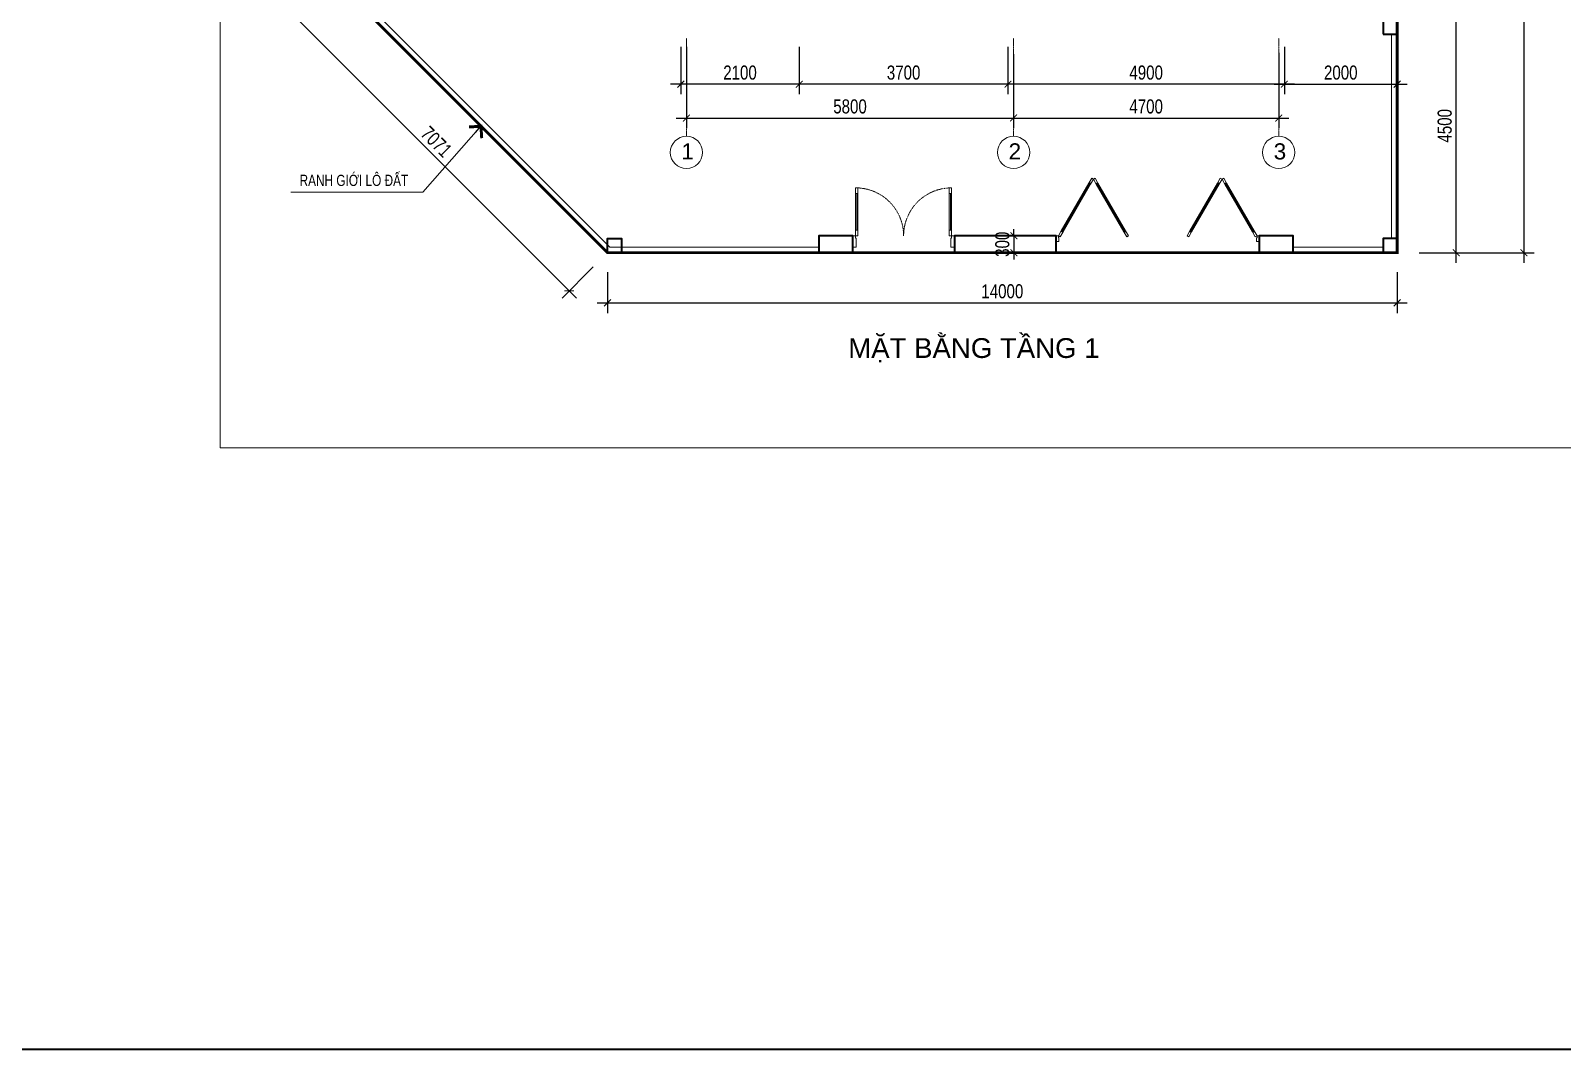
# Model space of a CAD drawing. Header units: millimetres. Extents: x 33748 to 451939, y -263262 to 62681.
# Drawn here: x 176506 to 203660, y -263262 to -245201 of the extents above; entities that cross this region are included whole.
import ezdxf
from ezdxf.enums import TextEntityAlignment as Align

# ---------------------------------------------------------------- set-up
doc = ezdxf.new("R2010")
doc.units = ezdxf.units.MM
doc.header["$PDMODE"] = 98
doc.linetypes.add('CENTER', pattern=[50.8, 31.75, -6.35, 6.35, -6.35])
doc.linetypes.add('HIDDEN', pattern=[0.375, 0.25, -0.125])
doc.layers.get('Defpoints').update_dxf_attribs({"color": 202, "lineweight": 13})
for name, color, linetype, lineweight in [('-CENTER', 143, 'CENTER', 13), ('-CONCRETE', 1, 'Continuous', 35), ('-DOOR', 137, 'Continuous', 9), ('-KH', 143, 'Continuous', 13), ('-LINE1', 7, 'Continuous', 18), ('-RANH GIOI KHU DAT', 12, 'CENTER', 18), ('-TEXT', 7, 'Continuous', 15), ('-WALL', 4, 'Continuous', 35), ('A72', 9, 'Continuous', 5)]:
    doc.layers.add(name, color=color, linetype=linetype, lineweight=lineweight)
doc.layers.add('12. NET DIM', color=9, linetype='Continuous')
doc.styles.add('1', font='arial.ttf')
doc.styles.add('AVANH', font='', dxfattribs={"width": 0.8})
doc.styles.get("Standard").update_dxf_attribs({"font": 'arial.ttf'})
doc.styles.add('X-ALL-SECTION$0$ROMANS', font='arial.ttf')
doc.styles.get('AVANH').set_extended_font_data('.VnAvantH')
doc.dimstyles.new('C_100A3', dxfattribs={"dimscale": 100, "dimtxt": 2.5, "dimasz": 1.2, "dimexe": 1.8, "dimexo": 0, "dimgap": 0.75, "dimtad": 1, "dimdec": 0, "dimzin": 0, "dimdsep": 46, "dimtxsty": 'AVANH', "dimblk": 'ARCHTICK', "dimcen": 0, "dimdle": 1.8, "dimclrd": 256, "dimclre": 256, "dimclrt": 7, "dimadec": 0, "dimazin": 0, "dimtfac": 0.0001, "dimtdec": 0, "dimtix": 1, "dimtmove": 2, "dimatfit": 3, "dimldrblk": 'ARCHTICK', "dimfxl": 1.8, "dimtolj": 1, "dimtzin": 0, "dimarcsym": 0})
doc.dimstyles.new('X-ALL-SECTION$0$ARROWS', dxfattribs={"dimscale": 100, "dimtxt": 2, "dimasz": 1, "dimexe": 2, "dimexo": 5, "dimgap": 1, "dimtad": 1, "dimdec": 0, "dimzin": 0, "dimdsep": 46, "dimtxsty": 'X-ALL-SECTION$0$ROMANS', "dimblk": 'X-ALL-SECTION$0$ARROWS', "dimcen": 0, "dimclrd": 256, "dimclre": 256, "dimclrt": 256, "dimazin": 0, "dimtfac": 0.5, "dimtdec": 0, "dimtofl": 0, "dimtmove": 2, "dimatfit": 3, "dimldrblk": 'X-ALL-SECTION$0$ARROWS', "dimfxl": 1, "dimtolj": 1, "dimtzin": 0, "dimlwd": -1, "dimlwe": -1, "dimarcsym": 0})

# ---------------------------------------------------------------- blocks, each defined once
blk = doc.blocks.new('X-ALL-SECTION$0$ARROWS')
blk.add_line((-1, 0), (0, 0))
at = {"const_width": 0.35}
blk.add_lwpolyline([(-1, -1), (0, 0), (-1, 1)], dxfattribs=at)
blk = doc.blocks.new('_ARCHTICK')
at = {"const_width": 0.15}
blk.add_lwpolyline([(-0.5, -0.5), (0.5, 0.5)], dxfattribs=at)
blk = doc.blocks.new('*D1187')
at = {"layer": '12. NET DIM', "lineweight": -2, "transparency": 16777216}
for p, q in [((193832, -245491), (193832, -246330)), ((198732, -245491), (198732, -246330)), ((198912, -246150), (193652, -246150))]:
    blk.add_line(p, q, dxfattribs=at)
at = {"layer": 'Defpoints', "color": 0, "transparency": 16777216}
for p in [(193832, -245491), (198732, -245491), (193832, -246150)]:
    blk.add_point(p, dxfattribs=at)
at = {"layer": '12. NET DIM', "lineweight": -2, "transparency": 16777216, "xscale": 120, "yscale": 120, "zscale": 120, "rotation": 180}
blk.add_blockref('_ARCHTICK', (193832, -246150), dxfattribs=at)
at = {"layer": '12. NET DIM', "lineweight": -2, "transparency": 16777216, "xscale": 120, "yscale": 120, "zscale": 120}
blk.add_blockref('_ARCHTICK', (198732, -246150), dxfattribs=at)
at = {"layer": '12. NET DIM', "color": 7, "transparency": 16777216, "insert": (196282, -245946), "char_height": 250, "attachment_point": 5, "style": 'AVANH'}
blk.add_mtext('\\A1;4900', dxfattribs=at)
blk = doc.blocks.new('*D1188')
at = {"layer": '12. NET DIM', "lineweight": -2, "transparency": 16777216}
for p, q in [((198732, -245491), (198732, -246330)), ((200732, -245491), (200732, -246330)), ((198552, -246150), (200912, -246150))]:
    blk.add_line(p, q, dxfattribs=at)
at = {"layer": 'Defpoints', "color": 0, "transparency": 16777216}
for p in [(198732, -245491), (200732, -245491), (200732, -246150)]:
    blk.add_point(p, dxfattribs=at)
at = {"layer": '12. NET DIM', "lineweight": -2, "transparency": 16777216, "xscale": 120, "yscale": 120, "zscale": 120, "rotation": 180}
blk.add_blockref('_ARCHTICK', (198732, -246150), dxfattribs=at)
at = {"layer": '12. NET DIM', "lineweight": -2, "transparency": 16777216, "xscale": 120, "yscale": 120, "zscale": 120}
blk.add_blockref('_ARCHTICK', (200732, -246150), dxfattribs=at)
at = {"layer": '12. NET DIM', "color": 7, "transparency": 16777216, "insert": (199732, -245946), "char_height": 250, "attachment_point": 5, "style": 'AVANH'}
blk.add_mtext('\\A1;2000', dxfattribs=at)
blk = doc.blocks.new('*D1189')
at = {"layer": '12. NET DIM', "lineweight": -2, "transparency": 16777216}
for p, q in [((190132, -245491), (190132, -246330)), ((193832, -245491), (193832, -246330)), ((194012, -246150), (189952, -246150))]:
    blk.add_line(p, q, dxfattribs=at)
at = {"layer": 'Defpoints', "color": 0, "transparency": 16777216}
for p in [(190132, -245491), (193832, -245491), (190132, -246150)]:
    blk.add_point(p, dxfattribs=at)
at = {"layer": '12. NET DIM', "lineweight": -2, "transparency": 16777216, "xscale": 120, "yscale": 120, "zscale": 120, "rotation": 180}
blk.add_blockref('_ARCHTICK', (190132, -246150), dxfattribs=at)
at = {"layer": '12. NET DIM', "lineweight": -2, "transparency": 16777216, "xscale": 120, "yscale": 120, "zscale": 120}
blk.add_blockref('_ARCHTICK', (193832, -246150), dxfattribs=at)
at = {"layer": '12. NET DIM', "color": 7, "transparency": 16777216, "insert": (191982, -245946), "char_height": 250, "attachment_point": 5, "style": 'AVANH'}
blk.add_mtext('\\A1;3700', dxfattribs=at)
blk = doc.blocks.new('*D1190')
at = {"layer": '12. NET DIM', "lineweight": -2, "transparency": 16777216}
for p, q in [((188032, -245491), (188032, -246330)), ((190132, -245491), (190132, -246330)), ((190312, -246150), (187852, -246150))]:
    blk.add_line(p, q, dxfattribs=at)
at = {"layer": 'Defpoints', "color": 0, "transparency": 16777216}
for p in [(188032, -245491), (190132, -245491), (188032, -246150)]:
    blk.add_point(p, dxfattribs=at)
at = {"layer": '12. NET DIM', "lineweight": -2, "transparency": 16777216, "xscale": 120, "yscale": 120, "zscale": 120, "rotation": 180}
blk.add_blockref('_ARCHTICK', (188032, -246150), dxfattribs=at)
at = {"layer": '12. NET DIM', "lineweight": -2, "transparency": 16777216, "xscale": 120, "yscale": 120, "zscale": 120}
blk.add_blockref('_ARCHTICK', (190132, -246150), dxfattribs=at)
at = {"layer": '12. NET DIM', "color": 7, "transparency": 16777216, "insert": (189082, -245946), "char_height": 250, "attachment_point": 5, "style": 'AVANH'}
blk.add_mtext('\\A1;2100', dxfattribs=at)
blk = doc.blocks.new('*D1191')
at = {"layer": '12. NET DIM', "lineweight": -2, "transparency": 16777216}
for p, q in [((188132, -245491), (188132, -246930)), ((193932, -245616), (193932, -246930)), ((187952, -246750), (194112, -246750))]:
    blk.add_line(p, q, dxfattribs=at)
at = {"layer": 'Defpoints', "color": 0, "transparency": 16777216}
for p in [(188132, -245491), (193932, -245616), (193932, -246750)]:
    blk.add_point(p, dxfattribs=at)
at = {"layer": '12. NET DIM', "lineweight": -2, "transparency": 16777216, "xscale": 120, "yscale": 120, "zscale": 120, "rotation": 180}
blk.add_blockref('_ARCHTICK', (188132, -246750), dxfattribs=at)
at = {"layer": '12. NET DIM', "lineweight": -2, "transparency": 16777216, "xscale": 120, "yscale": 120, "zscale": 120}
blk.add_blockref('_ARCHTICK', (193932, -246750), dxfattribs=at)
at = {"layer": '12. NET DIM', "color": 7, "transparency": 16777216, "insert": (191032, -246546), "char_height": 250, "attachment_point": 5, "style": 'AVANH'}
blk.add_mtext('\\A1;5800', dxfattribs=at)
blk = doc.blocks.new('*D1192')
at = {"layer": '12. NET DIM', "lineweight": -2, "transparency": 16777216}
for p, q in [((201122, -244639), (201959, -244639)), ((201779, -249318), (201779, -244459)), ((201122, -249138), (201959, -249138))]:
    blk.add_line(p, q, dxfattribs=at)
at = {"layer": 'Defpoints', "color": 0, "transparency": 16777216}
for p in [(201122, -244639), (201779, -244639), (201122, -249138)]:
    blk.add_point(p, dxfattribs=at)
at = {"layer": '12. NET DIM', "lineweight": -2, "transparency": 16777216, "xscale": 120, "yscale": 120, "zscale": 120}
for p, rotation in [((201779, -244639), 90), ((201779, -249138), 270)]:
    blk.add_blockref('_ARCHTICK', p, dxfattribs=dict(at, rotation=rotation))
at = {"layer": '12. NET DIM', "color": 7, "transparency": 16777216, "insert": (201575, -246888), "char_height": 250, "attachment_point": 5, "rotation": 90, "style": 'AVANH'}
blk.add_mtext('\\A1;4500', dxfattribs=at)
blk = doc.blocks.new('*D1195')
at = {"layer": '12. NET DIM', "lineweight": -2, "transparency": 16777216}
for p, q in [((201122, -229138), (203159, -229138)), ((202979, -228958), (202979, -249318)), ((201122, -249138), (203159, -249138))]:
    blk.add_line(p, q, dxfattribs=at)
at = {"layer": 'Defpoints', "color": 0, "transparency": 16777216}
for p in [(201122, -229138), (201122, -249138), (202979, -249138)]:
    blk.add_point(p, dxfattribs=at)
at = {"layer": '12. NET DIM', "lineweight": -2, "transparency": 16777216, "xscale": 120, "yscale": 120, "zscale": 120}
for p, rotation in [((202979, -229138), 90), ((202979, -249138), 270)]:
    blk.add_blockref('_ARCHTICK', p, dxfattribs=dict(at, rotation=rotation))
at = {"layer": '12. NET DIM', "color": 7, "transparency": 16777216, "insert": (202775, -239138), "char_height": 250, "attachment_point": 5, "rotation": 90, "style": 'AVANH'}
blk.add_mtext('\\A1;20000', dxfattribs=at)
blk = doc.blocks.new('*D1205')
at = {"layer": '12. NET DIM', "lineweight": -2, "transparency": 16777216}
for p, q in [((193932, -245616), (193932, -246930)), ((198632, -245597), (198632, -246930)), ((193752, -246750), (198812, -246750))]:
    blk.add_line(p, q, dxfattribs=at)
at = {"layer": 'Defpoints', "color": 0, "transparency": 16777216}
for p in [(193932, -245616), (198632, -245597), (198632, -246750)]:
    blk.add_point(p, dxfattribs=at)
at = {"layer": '12. NET DIM', "lineweight": -2, "transparency": 16777216, "xscale": 120, "yscale": 120, "zscale": 120, "rotation": 180}
blk.add_blockref('_ARCHTICK', (193932, -246750), dxfattribs=at)
at = {"layer": '12. NET DIM', "lineweight": -2, "transparency": 16777216, "xscale": 120, "yscale": 120, "zscale": 120}
blk.add_blockref('_ARCHTICK', (198632, -246750), dxfattribs=at)
at = {"layer": '12. NET DIM', "color": 7, "transparency": 16777216, "insert": (196282, -246546), "char_height": 250, "attachment_point": 5, "style": 'AVANH'}
blk.add_mtext('\\A1;4700', dxfattribs=at)
blk = doc.blocks.new('A$C617b7985')
at = {"layer": '-DOOR'}
for p, q in [((50, 187), (540, 1035)), ((570, 1018), (80, 169)), ((670, 1018), (1160, 169)), ((1191, 187), (701, 1035)), ((1281, 0), (1281, 100))]:
    blk.add_line(p, q, dxfattribs=at)
for points in [[(620, 1104), (570, 1018), (559, 1024), (564, 1033), (556, 1038), (551, 1029), (540, 1035), (590, 1122)], [(620, 1104), (670, 1018), (681, 1024), (676, 1033), (685, 1038), (690, 1029), (701, 1035), (651, 1122)], [(556, 1038), (564, 1033), (64, 167), (56, 172)], [(685, 1038), (676, 1033), (1176, 167), (1185, 172)], [(61, 180), (56, 172), (64, 167), (69, 175), (80, 169), (30, 83), (0, 100), (50, 187)], [(1180, 180), (1185, 172), (1176, 167), (1171, 175), (1160, 169), (1210, 83), (1241, 100), (1191, 187)], [(1231, 65), (1241, 65), (1241, 100), (1281, 100), (1281, 0), (1231, 0)]]:
    blk.add_lwpolyline(points, close=True, dxfattribs=at)
blk = doc.blocks.new('*D1306')
at = {"layer": '12. NET DIM', "lineweight": -2, "transparency": 16777216}
for p, q in [((181481, -244389), (180927, -244943)), ((180927, -244688), (186182, -249943)), ((186481, -249389), (185927, -249943))]:
    blk.add_line(p, q, dxfattribs=at)
at = {"layer": 'Defpoints', "color": 0, "transparency": 16777216}
for p in [(181481, -244389), (186481, -249389), (186055, -249815)]:
    blk.add_point(p, dxfattribs=at)
at = {"layer": '12. NET DIM', "lineweight": -2, "transparency": 16777216, "xscale": 120, "yscale": 120, "zscale": 120}
for p, rotation in [((181055, -244815), 134.9999999994102), ((186055, -249815), 314.9999999994102)]:
    blk.add_blockref('_ARCHTICK', p, dxfattribs=dict(at, rotation=rotation))
at = {"layer": '12. NET DIM', "color": 7, "transparency": 16777216, "insert": (183699, -247171), "char_height": 250, "attachment_point": 5, "rotation": 315, "style": 'AVANH'}
blk.add_mtext('\\A1;7071', dxfattribs=at)
blk = doc.blocks.new('*D1325')
at = {"layer": '12. NET DIM', "lineweight": -2, "transparency": 16777216}
for p, q in [((186732, -249483), (186732, -250207)), ((200732, -249483), (200732, -250207)), ((186552, -250027), (200912, -250027))]:
    blk.add_line(p, q, dxfattribs=at)
at = {"layer": 'Defpoints', "color": 0, "transparency": 16777216}
for p in [(186732, -249483), (200732, -249483), (200732, -250027)]:
    blk.add_point(p, dxfattribs=at)
at = {"layer": '12. NET DIM', "lineweight": -2, "transparency": 16777216, "xscale": 120, "yscale": 120, "zscale": 120, "rotation": 180}
blk.add_blockref('_ARCHTICK', (186732, -250027), dxfattribs=at)
at = {"layer": '12. NET DIM', "lineweight": -2, "transparency": 16777216, "xscale": 120, "yscale": 120, "zscale": 120}
blk.add_blockref('_ARCHTICK', (200732, -250027), dxfattribs=at)
at = {"layer": '12. NET DIM', "color": 7, "transparency": 16777216, "insert": (193732, -249823), "char_height": 250, "attachment_point": 5, "style": 'AVANH'}
blk.add_mtext('\\A1;14000', dxfattribs=at)
blk = doc.blocks.new('*D1157')
at = {"layer": '-WALL', "lineweight": -2, "transparency": 16777216}
for p, q in [((193937, -248838), (193937, -248718)), ((193937, -248838), (194117, -248838)), ((193937, -248838), (193937, -249138)), ((193937, -249138), (194117, -249138)), ((193937, -249138), (193937, -249258))]:
    blk.add_line(p, q, dxfattribs=at)
at = {"layer": 'Defpoints', "color": 0, "transparency": 16777216}
for p in [(193937, -248838), (193937, -249138), (193937, -249138)]:
    blk.add_point(p, dxfattribs=at)
at = {"layer": '-WALL', "lineweight": -2, "transparency": 16777216, "xscale": 120, "yscale": 120, "zscale": 120}
for p, rotation in [((193937, -248838), 270), ((193937, -249138), 90)]:
    blk.add_blockref('_ARCHTICK', p, dxfattribs=dict(at, rotation=rotation))
at = {"layer": '-WALL', "color": 7, "transparency": 16777216, "insert": (193733, -248988), "char_height": 250, "attachment_point": 5, "rotation": 90, "style": 'AVANH'}
blk.add_mtext('\\A1;300', dxfattribs=at)
blk = doc.blocks.new('ARCHTICK')
at = {"color": 0, "linetype": 'ByBlock', "const_width": 0.15}
blk.add_lwpolyline([(-0.5, -0.5), (0.5, 0.5)], dxfattribs=at)
blk = doc.blocks.new('*U733')
for p, q in [((-1710, 750), (-1750, 750)), ((-1730, 100), (-1730, 750)), ((-90, 750), (-50, 750)), ((-70, 100), (-70, 750)), ((-1710, 100), (-1750, 100)), ((-90, 100), (-50, 100))]:
    blk.add_line(p, q)
for points in [[(-1750, 0), (-1710, 0), (-1710, 850), (-1750, 850)], [(-50, 0), (-90, 0), (-90, 850), (-50, 850)], [(-1800, -200), (-1740, -200), (-1740, -40), (-1750, -40), (-1750, 0), (-1800, 0)], [(0, -200), (-60, -200), (-60, -40), (-50, -40), (-50, 0), (0, 0)]]:
    blk.add_lwpolyline(points, close=True)
at = {"linetype": 'HIDDEN', "ltscale": 0.1}
for centre, start, end in [((-1750, 0), 0, 90), ((-50, 0), 90, 180)]:
    blk.add_arc(centre, 850, start, end, dxfattribs=at)

msp = doc.modelspace()

# ---------------------------------------------------------------- linework, layer by layer
at = {"layer": '-CENTER', "ltscale": 0.1}
for p, q in [((188131.9, -245334.1), (188131.9, -247073.3)), ((193932.2, -245334.1), (193932.2, -247073.3)), ((198631.9, -245334.1), (198631.9, -247073.3))]:
    msp.add_line(p, q, dxfattribs=at)
at = {"layer": '-CONCRETE', "color": 1}
msp.add_lwpolyline([(123413.8, -205047.7), (451939.1, -205047.7), (451939.1, -263261.7), (123413.8, -263261.7)], close=True, dxfattribs=at)
at = {"layer": '-KH'}
for centre in [(188131.9, -247359.6), (193932.2, -247359.6), (198631.9, -247359.6)]:
    msp.add_circle(centre, 286.3, dxfattribs=at)
at = {"layer": '-LINE1'}
for p, q in [((181831.9, -244096.8), (186773.3, -249038.2)), ((186773.3, -249038.2), (190482.2, -249038.2)), ((198887.2, -249038.2), (200481.9, -249038.2))]:
    msp.add_line(p, q, dxfattribs=at)
at = {"layer": '-LINE1', "ltscale": 10}
msp.add_line((200631.9, -248888.2), (200631.9, -245263.2), dxfattribs=at)
at = {"layer": '-RANH GIOI KHU DAT', "linetype": 'HIDDEN', "ltscale": 10, "const_width": 50}
msp.add_lwpolyline([(200731.9, -229138.2), (181731.9, -229138.2), (181731.9, -244138.2), (186731.9, -249138.2), (200731.9, -249138.2)], close=True, dxfattribs=at)
at = {"layer": '-WALL'}
for points in [[(200481.9, -245263.2), (200731.9, -245263.2), (200731.9, -245013.2), (200481.9, -245013.2)], [(186981.9, -249138.2), (186731.9, -249138.2), (186731.9, -248888.2), (186981.9, -248888.2)], [(190482.2, -249138.2), (191082.2, -249138.2), (191082.2, -248838.2), (190482.2, -248838.2)], [(192882.2, -249138.2), (194687.2, -249138.2), (194687.2, -248838.2), (192882.2, -248838.2)], [(198287.2, -249138.2), (198887.2, -249138.2), (198887.2, -248838.2), (198287.2, -248838.2)], [(200481.9, -249138.2), (200731.9, -249138.2), (200731.9, -248888.2), (200481.9, -248888.2)]]:
    msp.add_lwpolyline(points, close=True, dxfattribs=at)
at = {"layer": 'Defpoints'}
msp.add_lwpolyline([(226907.2, -252596.8), (226907.2, -219332.8), (179867.2, -219332.8), (179867.2, -252596.8)], close=True, dxfattribs=at)

# ---------------------------------------------------------------- block references
at = {"layer": '-DOOR'}
msp.add_blockref('*U733', (192882.2, -248838.2), dxfattribs=at)
at = {"layer": '-WALL', "xscale": -1}
msp.add_blockref('A$C617b7985', (195967.8, -248938.2), dxfattribs=at)
at = {"layer": '-WALL'}
msp.add_blockref('A$C617b7985', (197006.6, -248938.2), dxfattribs=at)

# ---------------------------------------------------------------- texts
at = {"layer": '-TEXT', "color": 2, "style": '1'}
for s, p in [('1', (188153.8, -247341.5)), ('2', (193954.1, -247341.5)), ('3', (198653.8, -247341.5))]:
    msp.add_text(s, height=286.3, dxfattribs=at).set_placement(p, align=Align.MIDDLE_CENTER)
at = {"layer": '-TEXT', "style": '1', "width": 0.75}
msp.add_text('RANH GIỚI LÔ ĐẤT', height=200, rotation=0, dxfattribs=at).set_placement((181274, -247955.5))
at = {"layer": '-TEXT', "color": 4}
msp.add_text('MẶT BẰNG TẦNG 1', height=350, dxfattribs=at).set_placement((193228, -251003.6), align=Align.CENTER)

# ---------------------------------------------------------------- dimensions: what is measured, and where the dimension line sits
at = {"layer": '-WALL'}
dim = msp.add_linear_dim(base=(193937.2, -249138.2), p1=(193937.2, -248838.2), p2=(193937.2, -249138.2), angle=90, dimstyle='C_100A3', override={"dimldrblk": 'ARCHTICK'}, dxfattribs=at)
dim.commit()
dim.dimension.update_dxf_attribs({"geometry": '*D1157', "text_midpoint": (193732.9, -248988.2)})
at = {"layer": '12. NET DIM'}
for base, p1, p2, picture, middle in [((202978.9, -249138.2), (201122.2, -229138.2), (201122.2, -249138.2), '*D1195', (202774.6, -239138.2)), ((201778.9, -244638.6), (201122.2, -249138.2), (201122.2, -244638.6), '*D1192', (201574.6, -246888.4))]:
    dim = msp.add_linear_dim(base=base, p1=p1, p2=p2, angle=90, dimstyle='C_100A3', dxfattribs=at)
    dim.commit()
    dim.dimension.update_dxf_attribs({"geometry": picture, "text_midpoint": middle})
dim = msp.add_aligned_dim(p1=(181481, -244389.2), p2=(186481, -249389.2), distance=-602.9, dimstyle='C_100A3', dxfattribs=at)
dim.commit()
dim.dimension.update_dxf_attribs({"geometry": '*D1306', "text_midpoint": (183699.2, -247171)})
for base, p1, p2, picture, middle in [((188031.9, -246150.3), (190132.2, -245491), (188031.9, -245491), '*D1190', (189082.1, -245946)), ((193932.2, -246750.3), (188131.9, -245491), (193932.2, -245615.6), '*D1191', (191032.1, -246546)), ((190132.2, -246150.3), (193832.2, -245491), (190132.2, -245491), '*D1189', (191982.2, -245946)), ((193832.2, -246150.3), (198731.9, -245491), (193832.2, -245491), '*D1187', (196282.1, -245946)), ((198631.9, -246750.3), (193932.2, -245615.6), (198631.9, -245596.7), '*D1205', (196282.1, -246546)), ((200731.9, -246150.3), (198731.9, -245491), (200731.9, -245491), '*D1188', (199731.9, -245946)), ((200731.9, -250027.5), (186731.9, -249483.3), (200731.9, -249483.3), '*D1325', (193731.9, -249823.2))]:
    dim = msp.add_linear_dim(base=base, p1=p1, p2=p2, dimstyle='C_100A3', dxfattribs=at)
    dim.commit()
    dim.dimension.update_dxf_attribs({"geometry": picture, "text_midpoint": middle})

# ---------------------------------------------------------------- leaders
at = {"layer": 'A72'}
msp.add_leader([(184489.5, -246895.9), (183457.8, -248066.1), (181120.9, -248066.1)], dimstyle='X-ALL-SECTION$0$ARROWS', override={"dimasz": 1.5, "dimgap": 4, "dimtad": 0}, dxfattribs=at)

doc.saveas('drawing.dxf')
